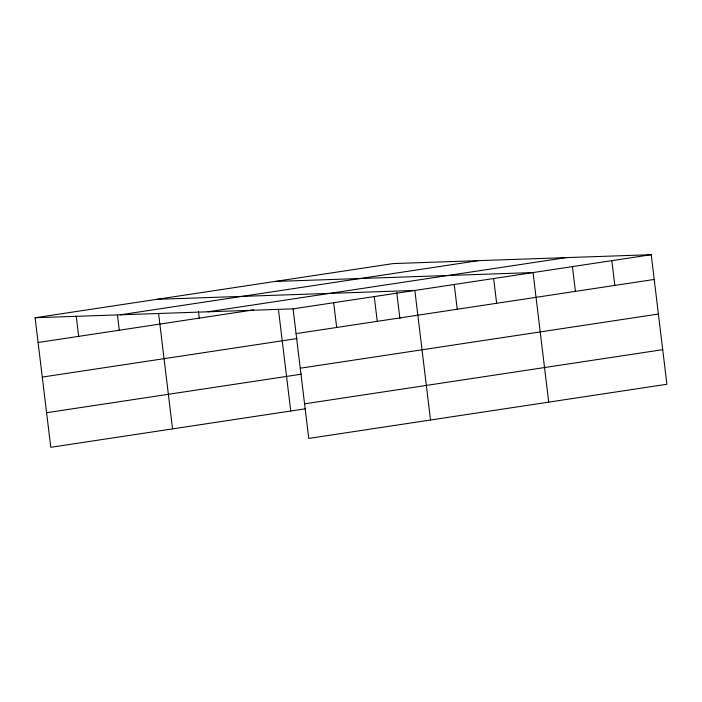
<?xml version="1.0" encoding="UTF-8"?>
<svg xmlns="http://www.w3.org/2000/svg" width="702" height="702" viewBox="0 0 702 702"><rect width="100%" height="100%" fill="white"/><g stroke="black" fill="none" stroke-linecap="round" stroke-linejoin="round"><path stroke-width="1.05" d="M35.1 317.743L393.243 263.575L651.219 254.694L666.9 384.257L308.757 438.425L293.076 308.862L35.1 317.743L50.781 447.306L305.642 408.757M120.235 314.812L478.378 260.644M207.95 311.793L566.084 257.625M38.092 342.497L253.562 309.915M293.076 308.862L651.219 254.694M296.077 333.617L654.22 279.457M42.278 377.088L297.139 338.539M300.263 368.208L658.406 314.04M46.595 412.715L301.456 374.175M304.571 403.834L662.714 349.675M275.052 281.449L533.037 272.569L548.71 402.132M156.871 299.324L414.847 290.444L430.528 420.007M611.828 260.653L614.82 285.416M572.428 266.611L575.429 291.374M493.638 278.527L496.639 303.29M454.247 284.485L457.239 309.249M396.762 292.655L399.903 318.594M374.263 296.586L377.255 321.34M333.669 302.72L336.662 327.483M278.44 309.45L290.733 411.012M198.482 311.67L199.263 318.129M158.564 313.32L172.543 428.887M117.453 315.154L119.279 330.221M76.211 315.909L78.685 336.363"/></g></svg>
